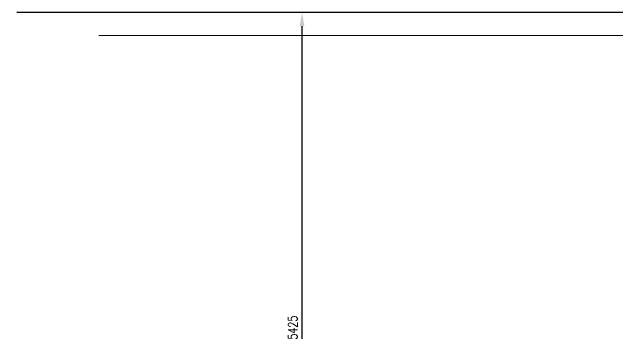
# Model space of a CAD drawing. Header units: millimetres. Extents: x -20146070 to 165023, y -3349561 to 35447.
# Drawn here: x -256504 to -251246, y 32683 to 35447 of the extents above; entities that cross this region are included whole.
import ezdxf

# ---------------------------------------------------------------- set-up
doc = ezdxf.new("R2010")
doc.units = ezdxf.units.MM
doc.header["$LTSCALE"] = 50
doc.header["$PDMODE"] = 35
doc.layers.get('Defpoints').update_dxf_attribs({"color": 8, "lineweight": 9})
doc.layers.add('NW_BEAM AND COLUMN', color=134, linetype='Continuous', lineweight=5)
doc.layers.add('NW_GRID LINE', color=8, linetype='Continuous')
doc.styles.add('DIM', font='romans.shx', dxfattribs={"width": 0.75})
doc.dimstyles.new('DIM40', dxfattribs={"dimscale": 40, "dimtxt": 2, "dimasz": 3, "dimexe": 2, "dimexo": 1, "dimgap": 1, "dimtad": 1, "dimdec": 0, "dimzin": 0, "dimdsep": 46, "dimtxsty": 'DIM', "dimcen": 0, "dimdle": 2, "dimclrd": 9, "dimclre": 9, "dimclrt": 4, "dimadec": 0, "dimazin": 0, "dimtfac": 1, "dimtdec": 0, "dimtmove": 2, "dimatfit": 3, "dimfxl": 1, "dimtolj": 1, "dimtzin": 0, "dimarcsym": 0})

# ---------------------------------------------------------------- blocks, each defined once
blk = doc.blocks.new('*D141')
at = {"layer": 'Defpoints', "color": 0, "transparency": 16777216}
for p in [(-256504, 35447.5), (-254008.1, 35447.5), (-256504, 30022.5)]:
    blk.add_point(p, dxfattribs=at)
at = {"layer": 'NW_BEAM AND COLUMN', "color": 9, "lineweight": -2, "transparency": 16777216}
for p, q in [((-256464, 35447.5), (-253928.1, 35447.5)), ((-254008.1, 30142.5), (-254008.1, 35327.5)), ((-256464, 30022.5), (-253928.1, 30022.5))]:
    blk.add_line(p, q, dxfattribs=at)
at = {"layer": 'NW_BEAM AND COLUMN', "color": 9, "transparency": 16777216}
for points in [[(-254028.1, 35327.5), (-253988.1, 35327.5), (-254008.1, 35447.5)], [(-254028.1, 30142.5), (-253988.1, 30142.5), (-254008.1, 30022.5)]]:
    blk.add_solid(points, dxfattribs=at)
at = {"layer": 'NW_BEAM AND COLUMN', "color": 4, "transparency": 16777216, "insert": (-254088.1, 32735), "char_height": 80, "attachment_point": 5, "rotation": 90, "style": 'DIM'}
blk.add_mtext('\\A1;5425', dxfattribs=at)

msp = doc.modelspace()

# ---------------------------------------------------------------- linework, layer by layer
at = {"layer": 'NW_BEAM AND COLUMN'}
msp.add_lwpolyline([(-255757.7, 35247.5), (-251246.3, 35247.5)], dxfattribs=at)
at = {"layer": 'NW_GRID LINE'}
msp.add_lwpolyline([(-255834.3, 35447.5), (-251246.3, 35447.5)], dxfattribs=at)

# ---------------------------------------------------------------- dimensions: what is measured, and where the dimension line sits
at = {"layer": 'NW_BEAM AND COLUMN'}
dim = msp.add_linear_dim(base=(-254008.1, 35447.5), p1=(-256504, 30022.5), p2=(-256504, 35447.5), angle=90, dimstyle='DIM40', dxfattribs=at)
dim.commit()
dim.dimension.update_dxf_attribs({"geometry": '*D141', "text_midpoint": (-254088.1, 32735)})

doc.saveas('drawing.dxf')
